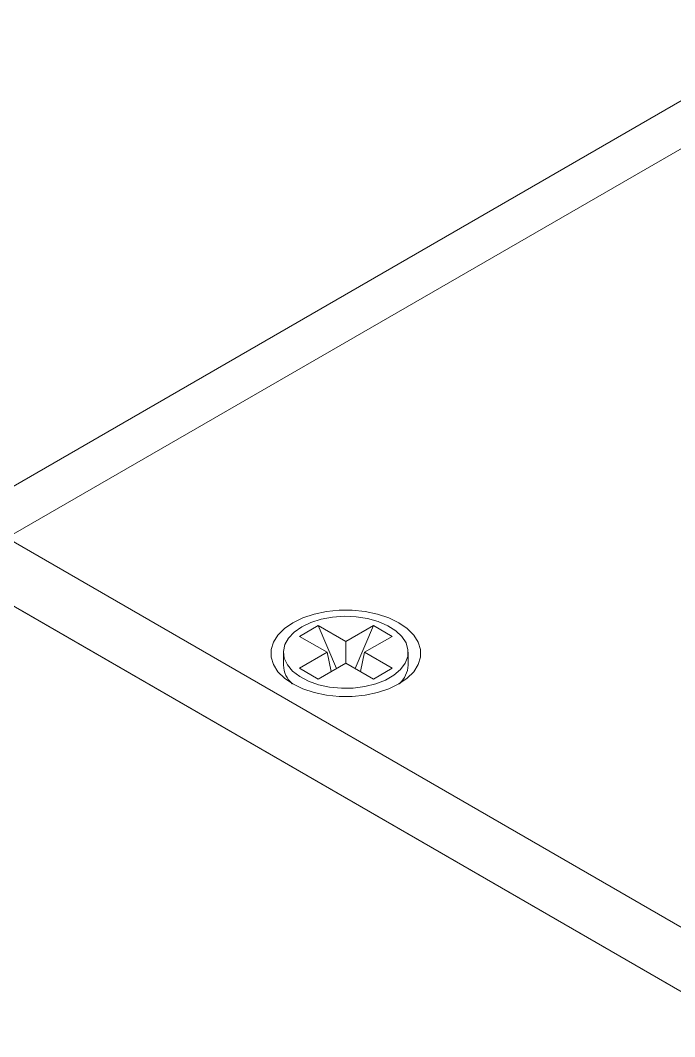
# Model space of a CAD drawing. Header units: inches. Extents: x 0.1 to 10.9, y 0 to 8.5.
# Drawn here: x 7.817 to 8.336, y 6.846 to 7.653 of the extents above; entities that cross this region are included whole.
import ezdxf

# ---------------------------------------------------------------- set-up
doc = ezdxf.new("R2010")
doc.units = ezdxf.units.IN
doc.header["$MEASUREMENT"] = 0

msp = doc.modelspace()

# ---------------------------------------------------------------- linework, layer by layer
at = {"color": 7, "linetype": 'Continuous', "lineweight": 0}
for p, q in [((8.63355, 7.75805), (7.74967, 7.24779)), ((7.80591, 7.24222), (8.6898, 7.75248)), ((9.01153, 6.54623), (7.80591, 7.24222)), ((7.80591, 7.19119), (9.01153, 6.4952)), ((7.81652, 7.18506), (9.00092, 6.50132)), ((8.0382, 7.1641), (8.05305, 7.17268)), ((8.05305, 7.17268), (8.07497, 7.16002)), ((8.05305, 7.17268), (8.06761, 7.13863)), ((8.07497, 7.16002), (8.09689, 7.17268)), ((8.09689, 7.17268), (8.08232, 7.13863)), ((8.09689, 7.17268), (8.11174, 7.1641)), ((8.06012, 7.15145), (8.0382, 7.1641)), ((8.11174, 7.1641), (8.08982, 7.15145)), ((8.07497, 7.16002), (8.07497, 7.14288)), ((8.02547, 7.15145), (8.02547, 7.14119)), ((8.0382, 7.13879), (8.06012, 7.15145)), ((8.06342, 7.13621), (8.06012, 7.15145)), ((8.08652, 7.13621), (8.08982, 7.15145)), ((8.08982, 7.15145), (8.11174, 7.13879)), ((8.12447, 7.14119), (8.12447, 7.15145)), ((8.07497, 7.14288), (8.05305, 7.13022)), ((8.09689, 7.13022), (8.07497, 7.14288)), ((8.05305, 7.13022), (8.0382, 7.13879)), ((8.11174, 7.13879), (8.09689, 7.13022))]:
    msp.add_line(p, q, dxfattribs=at)
at = {"color": 7, "linetype": 'Continuous', "lineweight": 0, "flags": 128}
for points in [[(8.03289, 7.17487), (8.02623, 7.17028), (8.02104, 7.1651), (8.01749, 7.15947), (8.01569, 7.15357), (8.01569, 7.14759), (8.01749, 7.14169), (8.02104, 7.13606), (8.02623, 7.13088), (8.03289, 7.12629), (8.04084, 7.12244), (8.04982, 7.11945), (8.05957, 7.1174), (8.06978, 7.11636), (8.08015, 7.11636), (8.09037, 7.1174), (8.10011, 7.11945), (8.1091, 7.12244), (8.11704, 7.12629), (8.12371, 7.13088), (8.12889, 7.13606), (8.13244, 7.14169), (8.13424, 7.14759), (8.13424, 7.15357), (8.13244, 7.15947), (8.12889, 7.1651), (8.12371, 7.17028), (8.11704, 7.17487), (8.1091, 7.17872), (8.10011, 7.18171), (8.09037, 7.18376), (8.08015, 7.1848), (8.06978, 7.1848), (8.05957, 7.18376), (8.04982, 7.18171), (8.04084, 7.17872), (8.03289, 7.17487)], [(8.03997, 7.17165), (8.03397, 7.16747), (8.02946, 7.1627), (8.0266, 7.15752), (8.02548, 7.15213), (8.02615, 7.14671), (8.02859, 7.14146), (8.0327, 7.13658), (8.03834, 7.13223), (8.0453, 7.12857), (8.05334, 7.12574), (8.06216, 7.12385), (8.07144, 7.12295), (8.08084, 7.12307), (8.09004, 7.12423), (8.09869, 7.12637), (8.10648, 7.12941), (8.11314, 7.13325), (8.11841, 7.13775), (8.12212, 7.14275), (8.12412, 7.14806), (8.12434, 7.15349), (8.12278, 7.15884), (8.11949, 7.16393), (8.11459, 7.16857), (8.10826, 7.17259), (8.10073, 7.17585), (8.09227, 7.17822), (8.08318, 7.17963), (8.07379, 7.18002), (8.06445, 7.17937), (8.05548, 7.17772), (8.04722, 7.17511), (8.03997, 7.17165)]]:
    msp.add_lwpolyline(points, dxfattribs=at)
at = {"color": 7, "linetype": 'Continuous', "lineweight": 0}
for centre, radius, start, end in [((8.04597, 7.14199), 0.02052, 182.23809, 228.80305), ((8.10347, 7.14223), 0.02103, 311.79016, 357.1685)]:
    msp.add_arc(centre, radius, start, end, dxfattribs=at)

doc.saveas('drawing.dxf')
